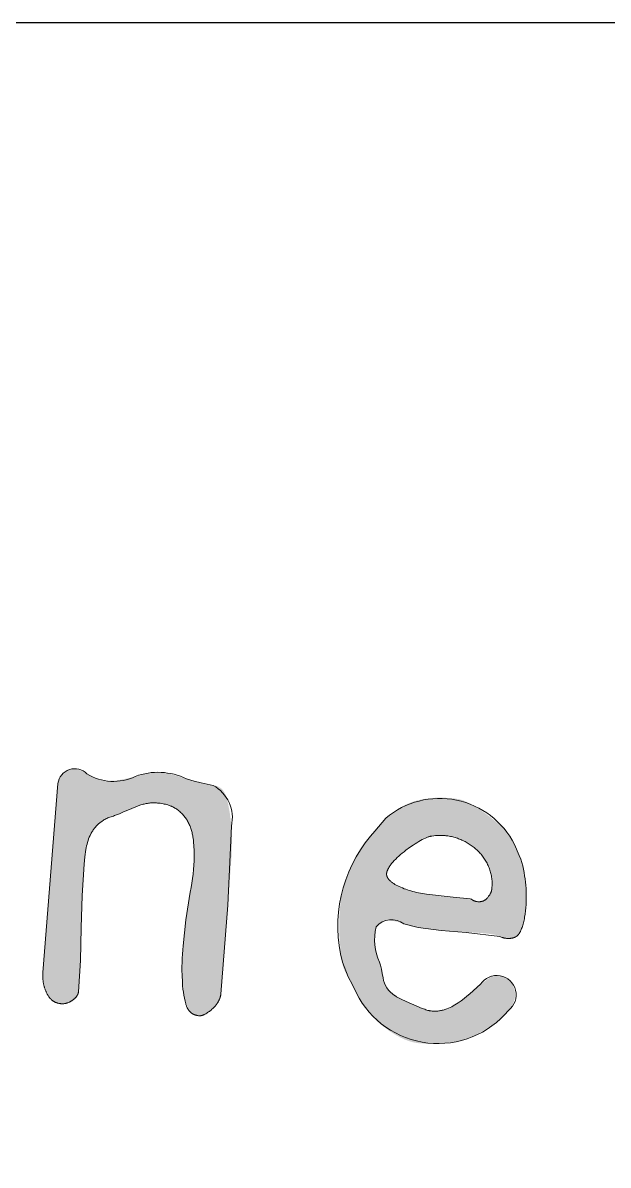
# Model space of a CAD drawing. Header units: millimetres. Extents: x 0 to 118, y 0 to 92.
# Drawn here: x 64.75 to 77.48, y 67.46 to 92.3 of the extents above; entities that cross this region are included whole.
import ezdxf

# ---------------------------------------------------------------- set-up
doc = ezdxf.new("R2010")
doc.units = ezdxf.units.MM
doc.header["$MEASUREMENT"] = 0
doc.layers.add('Default', color=178, linetype='Continuous', true_color=0x000000)

msp = doc.modelspace()

# ---------------------------------------------------------------- hatches: boundary and pattern name
at = {"layer": 'Default'}
msp.add_hatch(color=256, dxfattribs=at).paths.add_polyline_path([(69.056, 71.18), (69.056, 71.175), (69.055, 71.171), (69.054, 71.162), (69.053, 71.152), (69.051, 71.143), (69.049, 71.134), (69.046, 71.124), (69.043, 71.114), (69.04, 71.104), (69.036, 71.094), (69.032, 71.084), (69.028, 71.074), (69.023, 71.064), (69.019, 71.054), (69.013, 71.043), (69.008, 71.033), (69.002, 71.022), (68.996, 71.011), (68.989, 71.001), (68.983, 70.99), (68.976, 70.98), (68.969, 70.97), (68.962, 70.96), (68.955, 70.95), (68.947, 70.941), (68.94, 70.931), (68.932, 70.922), (68.924, 70.913), (68.916, 70.904), (68.907, 70.895), (68.899, 70.886), (68.89, 70.878), (68.881, 70.869), (68.863, 70.853), (68.845, 70.837), (68.826, 70.822), (68.808, 70.808), (68.788, 70.794), (68.769, 70.78), (68.749, 70.767), (68.728, 70.755), (68.718, 70.75), (68.708, 70.744), (68.698, 70.739), (68.689, 70.735), (68.679, 70.731), (68.67, 70.727), (68.661, 70.724), (68.656, 70.722), (68.652, 70.721), (68.648, 70.72), (68.643, 70.718), (68.639, 70.717), (68.635, 70.716), (68.63, 70.715), (68.626, 70.715), (68.622, 70.714), (68.618, 70.713), (68.614, 70.713), (68.61, 70.712), (68.606, 70.712), (68.602, 70.712), (68.598, 70.712), (68.594, 70.712), (68.591, 70.712), (68.587, 70.712), (68.573, 70.714), (68.559, 70.716), (68.552, 70.717), (68.546, 70.718), (68.539, 70.719), (68.533, 70.72), (68.526, 70.722), (68.52, 70.723), (68.514, 70.725), (68.508, 70.727), (68.501, 70.729), (68.495, 70.731), (68.489, 70.733), (68.484, 70.735), (68.478, 70.738), (68.472, 70.74), (68.466, 70.743), (68.461, 70.745), (68.455, 70.748), (68.45, 70.751), (68.445, 70.754), (68.439, 70.757), (68.434, 70.76), (68.429, 70.764), (68.424, 70.767), (68.419, 70.77), (68.414, 70.774), (68.41, 70.778), (68.405, 70.782), (68.4, 70.786), (68.396, 70.79), (68.391, 70.794), (68.387, 70.798), (68.383, 70.803), (68.379, 70.807), (68.374, 70.812), (68.37, 70.816), (68.366, 70.821), (68.363, 70.826), (68.359, 70.831), (68.355, 70.836), (68.351, 70.842), (68.348, 70.847), (68.344, 70.853), (68.341, 70.858), (68.337, 70.864), (68.334, 70.87), (68.331, 70.876), (68.328, 70.882), (68.325, 70.888), (68.319, 70.9), (68.314, 70.913), (68.308, 70.927), (68.304, 70.941), (68.299, 70.955), (68.295, 70.97), (68.279, 71.031), (68.266, 71.093), (68.253, 71.158), (68.243, 71.225), (68.234, 71.293), (68.227, 71.364), (68.221, 71.436), (68.214, 71.601), (68.212, 71.691), (68.212, 71.782), (68.213, 71.873), (68.217, 71.963), (68.222, 72.054), (68.23, 72.145), (68.239, 72.236), (68.296, 72.801), (68.301, 72.855), (68.308, 72.915), (68.328, 73.053), (68.356, 73.215), (68.391, 73.401), (68.41, 73.499), (68.426, 73.598), (68.441, 73.696), (68.452, 73.794), (68.462, 73.891), (68.469, 73.988), (68.475, 74.084), (68.477, 74.181), (68.478, 74.229), (68.477, 74.277), (68.475, 74.326), (68.473, 74.375), (68.47, 74.424), (68.465, 74.473), (68.46, 74.523), (68.454, 74.573), (68.451, 74.598), (68.447, 74.622), (68.442, 74.647), (68.437, 74.671), (68.432, 74.694), (68.426, 74.718), (68.419, 74.741), (68.412, 74.764), (68.405, 74.786), (68.397, 74.809), (68.388, 74.831), (68.38, 74.852), (68.37, 74.874), (68.36, 74.895), (68.35, 74.916), (68.339, 74.936), (68.328, 74.957), (68.316, 74.976), (68.303, 74.996), (68.29, 75.014), (68.276, 75.033), (68.262, 75.051), (68.247, 75.069), (68.232, 75.086), (68.216, 75.103), (68.2, 75.119), (68.183, 75.135), (68.166, 75.15), (68.147, 75.165), (68.129, 75.18), (68.11, 75.194), (68.09, 75.208), (68.08, 75.215), (68.07, 75.221), (68.059, 75.228), (68.049, 75.234), (68.038, 75.24), (68.027, 75.246), (68.016, 75.252), (68.005, 75.257), (67.993, 75.262), (67.982, 75.267), (67.97, 75.272), (67.958, 75.277), (67.933, 75.286), (67.908, 75.295), (67.882, 75.302), (67.855, 75.309), (67.828, 75.316), (67.8, 75.321), (67.771, 75.326), (67.741, 75.331), (67.711, 75.334), (67.68, 75.337), (67.655, 75.339), (67.63, 75.34), (67.605, 75.34), (67.58, 75.34), (67.555, 75.339), (67.531, 75.338), (67.507, 75.336), (67.483, 75.333), (67.459, 75.33), (67.436, 75.326), (67.412, 75.321), (67.389, 75.316), (67.366, 75.31), (67.343, 75.304), (67.32, 75.297), (67.298, 75.289), (67.209, 75.256), (67.12, 75.22), (67.032, 75.183), (66.851, 75.102), (66.839, 75.097), (66.828, 75.092), (66.815, 75.087), (66.802, 75.082), (66.775, 75.072), (66.745, 75.063), (66.72, 75.055), (66.694, 75.048), (66.67, 75.04), (66.646, 75.031), (66.623, 75.022), (66.6, 75.012), (66.578, 75.002), (66.556, 74.992), (66.536, 74.981), (66.515, 74.969), (66.496, 74.958), (66.477, 74.945), (66.459, 74.932), (66.441, 74.919), (66.424, 74.905), (66.416, 74.898), (66.407, 74.891), (66.392, 74.876), (66.376, 74.862), (66.361, 74.847), (66.347, 74.831), (66.333, 74.816), (66.319, 74.8), (66.306, 74.784), (66.294, 74.768), (66.282, 74.751), (66.271, 74.735), (66.26, 74.718), (66.249, 74.701), (66.239, 74.684), (66.23, 74.666), (66.221, 74.648), (66.213, 74.63), (66.197, 74.594), (66.182, 74.557), (66.169, 74.519), (66.157, 74.482), (66.147, 74.443), (66.137, 74.404), (66.129, 74.365), (66.122, 74.325), (66.101, 74.166), (66.092, 74.088), (66.085, 74.01), (66.043, 73.328), (66.023, 72.621), (66.003, 71.914), (65.961, 71.233), (65.961, 71.23), (65.961, 71.227), (65.96, 71.224), (65.96, 71.221), (65.96, 71.218), (65.959, 71.215), (65.958, 71.212), (65.958, 71.209), (65.957, 71.206), (65.956, 71.203), (65.955, 71.2), (65.955, 71.197), (65.954, 71.194), (65.953, 71.191), (65.951, 71.186), (65.948, 71.18), (65.946, 71.174), (65.943, 71.168), (65.94, 71.162), (65.936, 71.157), (65.933, 71.151), (65.929, 71.145), (65.925, 71.139), (65.921, 71.134), (65.917, 71.128), (65.912, 71.122), (65.908, 71.117), (65.903, 71.111), (65.897, 71.106), (65.892, 71.1), (65.886, 71.095), (65.88, 71.089), (65.874, 71.083), (65.868, 71.078), (65.861, 71.073), (65.847, 71.062), (65.833, 71.051), (65.818, 71.04), (65.81, 71.035), (65.802, 71.031), (65.795, 71.026), (65.787, 71.022), (65.779, 71.018), (65.772, 71.014), (65.764, 71.01), (65.756, 71.006), (65.748, 71.003), (65.741, 71), (65.733, 70.996), (65.725, 70.994), (65.717, 70.991), (65.709, 70.988), (65.701, 70.986), (65.693, 70.984), (65.686, 70.982), (65.678, 70.98), (65.67, 70.979), (65.662, 70.978), (65.654, 70.976), (65.646, 70.975), (65.638, 70.975), (65.629, 70.974), (65.621, 70.974), (65.613, 70.974), (65.605, 70.973), (65.597, 70.974), (65.589, 70.974), (65.581, 70.975), (65.568, 70.976), (65.556, 70.977), (65.543, 70.979), (65.531, 70.982), (65.52, 70.984), (65.508, 70.987), (65.497, 70.991), (65.491, 70.993), (65.485, 70.995), (65.48, 70.997), (65.474, 70.999), (65.469, 71.001), (65.463, 71.003), (65.458, 71.006), (65.453, 71.008), (65.447, 71.011), (65.442, 71.013), (65.437, 71.016), (65.432, 71.019), (65.427, 71.022), (65.422, 71.025), (65.417, 71.028), (65.412, 71.032), (65.407, 71.035), (65.402, 71.038), (65.393, 71.045), (65.384, 71.053), (65.374, 71.061), (65.366, 71.069), (65.357, 71.078), (65.348, 71.087), (65.34, 71.096), (65.332, 71.106), (65.324, 71.116), (65.316, 71.126), (65.309, 71.137), (65.301, 71.149), (65.294, 71.16), (65.287, 71.172), (65.28, 71.185), (65.274, 71.197), (65.261, 71.223), (65.256, 71.236), (65.25, 71.25), (65.245, 71.263), (65.239, 71.276), (65.234, 71.29), (65.23, 71.303), (65.225, 71.317), (65.221, 71.331), (65.217, 71.344), (65.213, 71.358), (65.21, 71.372), (65.207, 71.386), (65.204, 71.4), (65.201, 71.415), (65.196, 71.443), (65.192, 71.473), (65.19, 71.502), (65.188, 71.532), (65.187, 71.562), (65.187, 71.592), (65.188, 71.623), (65.19, 71.654), (65.19, 71.654), (65.515, 75.761), (65.516, 75.769), (65.517, 75.777), (65.518, 75.785), (65.519, 75.793), (65.521, 75.801), (65.523, 75.809), (65.524, 75.816), (65.526, 75.824), (65.529, 75.832), (65.531, 75.839), (65.534, 75.847), (65.536, 75.855), (65.539, 75.862), (65.542, 75.869), (65.546, 75.877), (65.549, 75.884), (65.553, 75.891), (65.557, 75.898), (65.561, 75.905), (65.565, 75.912), (65.569, 75.919), (65.574, 75.926), (65.579, 75.933), (65.584, 75.94), (65.589, 75.947), (65.594, 75.953), (65.6, 75.96), (65.605, 75.966), (65.611, 75.973), (65.617, 75.979), (65.623, 75.985), (65.63, 75.992), (65.636, 75.998), (65.643, 76.004), (65.649, 76.01), (65.656, 76.015), (65.663, 76.02), (65.669, 76.025), (65.676, 76.03), (65.683, 76.035), (65.69, 76.039), (65.696, 76.044), (65.703, 76.048), (65.71, 76.051), (65.717, 76.055), (65.724, 76.058), (65.731, 76.061), (65.738, 76.064), (65.745, 76.067), (65.752, 76.07), (65.759, 76.072), (65.766, 76.074), (65.773, 76.076), (65.78, 76.077), (65.787, 76.079), (65.794, 76.08), (65.802, 76.081), (65.809, 76.082), (65.816, 76.082), (65.824, 76.083), (65.831, 76.083), (65.838, 76.083), (65.846, 76.083), (65.853, 76.082), (65.864, 76.081), (65.874, 76.08), (65.884, 76.079), (65.894, 76.077), (65.903, 76.076), (65.913, 76.074), (65.922, 76.072), (65.932, 76.07), (65.941, 76.068), (65.95, 76.065), (65.959, 76.062), (65.967, 76.06), (65.976, 76.057), (65.984, 76.053), (65.992, 76.05), (66, 76.047), (66.068, 76.014), (66.145, 75.975), (66.19, 75.948), (66.235, 75.923), (66.28, 75.899), (66.323, 75.877), (66.334, 75.872), (66.346, 75.867), (66.357, 75.862), (66.369, 75.857), (66.381, 75.853), (66.393, 75.849), (66.406, 75.846), (66.418, 75.842), (66.431, 75.839), (66.445, 75.836), (66.458, 75.834), (66.472, 75.831), (66.486, 75.829), (66.5, 75.827), (66.515, 75.826), (66.53, 75.824), (66.571, 75.822), (66.613, 75.82), (66.654, 75.82), (66.696, 75.822), (66.737, 75.824), (66.779, 75.828), (66.82, 75.834), (66.861, 75.84), (66.944, 75.856), (67.027, 75.873), (67.112, 75.893), (67.197, 75.916), (67.276, 75.938), (67.352, 75.957), (67.426, 75.974), (67.497, 75.988), (67.532, 75.994), (67.568, 75.998), (67.603, 76.002), (67.638, 76.004), (67.674, 76.005), (67.709, 76.005), (67.745, 76.004), (67.781, 76.001), (67.801, 75.999), (67.823, 75.997), (67.847, 75.993), (67.872, 75.988), (67.899, 75.983), (67.928, 75.976), (67.991, 75.961), (68.06, 75.942), (68.137, 75.919), (68.31, 75.864), (68.351, 75.849), (68.372, 75.842), (68.392, 75.836), (68.413, 75.83), (68.433, 75.824), (68.454, 75.819), (68.475, 75.814), (68.628, 75.778), (68.663, 75.767), (68.697, 75.757), (68.73, 75.748), (68.763, 75.741), (68.795, 75.734), (68.827, 75.729), (68.842, 75.726), (68.857, 75.725), (68.873, 75.723), (68.888, 75.722), (68.895, 75.721), (68.902, 75.72), (68.908, 75.719), (68.915, 75.718), (68.922, 75.717), (68.929, 75.716), (68.935, 75.715), (68.942, 75.713), (68.948, 75.712), (68.955, 75.71), (68.961, 75.708), (68.967, 75.706), (68.973, 75.704), (68.979, 75.702), (68.985, 75.7), (68.991, 75.698), (68.997, 75.695), (69.003, 75.692), (69.008, 75.69), (69.014, 75.687), (69.02, 75.684), (69.025, 75.681), (69.03, 75.678), (69.036, 75.674), (69.041, 75.671), (69.046, 75.667), (69.051, 75.664), (69.056, 75.66), (69.061, 75.656), (69.066, 75.652), (69.071, 75.648), (69.075, 75.644), (69.08, 75.639), (69.084, 75.635), (69.089, 75.63), (69.093, 75.625), (69.097, 75.621), (69.102, 75.616), (69.106, 75.611), (69.11, 75.605), (69.114, 75.6), (69.118, 75.595), (69.121, 75.589), (69.125, 75.584), (69.129, 75.578), (69.133, 75.572), (69.136, 75.566), (69.139, 75.56), (69.146, 75.547), (69.152, 75.534), (69.158, 75.521), (69.164, 75.506), (69.17, 75.492), (69.175, 75.477), (69.18, 75.462), (69.184, 75.446), (69.201, 75.38), (69.217, 75.311), (69.231, 75.239), (69.244, 75.165), (69.257, 75.087), (69.268, 75.007), (69.286, 74.837), (69.292, 74.734), (69.296, 74.628), (69.298, 74.521), (69.297, 74.413), (69.295, 74.303), (69.291, 74.19), (69.21, 73.114), (69.21, 73.113)], flags=0)
h = msp.add_hatch(color=256, dxfattribs=at)
h.paths.add_polyline_path([(75.311, 70.83), (75.28, 70.795), (75.248, 70.761), (75.214, 70.727), (75.179, 70.694), (75.143, 70.661), (75.106, 70.629), (75.067, 70.597), (75.028, 70.566), (74.987, 70.536), (74.945, 70.506), (74.859, 70.447), (74.769, 70.391), (74.676, 70.336), (74.629, 70.31), (74.584, 70.286), (74.539, 70.263), (74.496, 70.242), (74.454, 70.223), (74.413, 70.206), (74.373, 70.191), (74.334, 70.177), (74.324, 70.174), (74.314, 70.17), (74.304, 70.167), (74.293, 70.165), (74.269, 70.159), (74.244, 70.154), (74.216, 70.15), (74.187, 70.146), (74.156, 70.142), (74.124, 70.139), (73.843, 70.117), (73.698, 70.109), (73.627, 70.107), (73.558, 70.107), (73.492, 70.108), (73.433, 70.11), (73.381, 70.114), (73.357, 70.116), (73.336, 70.118), (73.312, 70.122), (73.288, 70.126), (73.264, 70.131), (73.24, 70.136), (73.216, 70.142), (73.191, 70.149), (73.167, 70.156), (73.142, 70.164), (73.118, 70.173), (73.093, 70.182), (73.068, 70.192), (73.043, 70.202), (73.018, 70.213), (72.993, 70.225), (72.968, 70.237), (72.943, 70.25), (72.892, 70.277), (72.842, 70.306), (72.793, 70.336), (72.744, 70.368), (72.696, 70.401), (72.648, 70.435), (72.601, 70.471), (72.555, 70.508), (72.509, 70.547), (72.465, 70.586), (72.422, 70.627), (72.38, 70.668), (72.339, 70.71), (72.3, 70.753), (72.262, 70.798), (72.225, 70.843), (72.19, 70.888), (72.157, 70.934), (72.127, 70.979), (72.113, 71.002), (72.099, 71.024), (72.085, 71.047), (72.073, 71.07), (72.061, 71.092), (72.049, 71.115), (72.038, 71.137), (72.028, 71.16), (72.018, 71.182), (72.008, 71.205), (71.962, 71.301), (71.94, 71.345), (71.918, 71.386), (71.826, 71.555), (71.802, 71.594), (71.781, 71.632), (71.761, 71.669), (71.752, 71.688), (71.744, 71.705), (71.74, 71.714), (71.736, 71.724), (71.732, 71.733), (71.729, 71.743), (71.725, 71.752), (71.722, 71.762), (71.719, 71.773), (71.716, 71.783), (71.714, 71.794), (71.711, 71.805), (71.709, 71.816), (71.707, 71.827), (71.703, 71.85), (71.7, 71.875), (71.686, 71.963), (71.673, 72.051), (71.662, 72.139), (71.653, 72.227), (71.645, 72.315), (71.639, 72.403), (71.635, 72.491), (71.632, 72.578), (71.631, 72.666), (71.632, 72.754), (71.635, 72.842), (71.639, 72.929), (71.645, 73.017), (71.653, 73.105), (71.662, 73.192), (71.673, 73.28), (71.679, 73.319), (71.686, 73.358), (71.694, 73.399), (71.703, 73.439), (71.714, 73.481), (71.725, 73.523), (71.738, 73.566), (71.752, 73.609), (71.767, 73.653), (71.784, 73.698), (71.82, 73.789), (71.861, 73.883), (71.907, 73.979), (71.955, 74.075), (72.004, 74.166), (72.054, 74.253), (72.104, 74.335), (72.155, 74.412), (72.207, 74.486), (72.234, 74.521), (72.26, 74.555), (72.287, 74.587), (72.313, 74.619), (72.327, 74.632), (72.34, 74.646), (72.352, 74.659), (72.364, 74.672), (72.376, 74.686), (72.386, 74.7), (72.397, 74.713), (72.406, 74.727), (72.426, 74.755), (72.446, 74.782), (72.488, 74.837), (72.529, 74.887), (72.549, 74.909), (72.567, 74.929), (72.644, 75.009), (72.687, 75.047), (72.73, 75.082), (72.774, 75.116), (72.818, 75.148), (72.862, 75.178), (72.906, 75.207), (72.95, 75.234), (72.995, 75.259), (73.04, 75.283), (73.085, 75.305), (73.131, 75.325), (73.176, 75.344), (73.222, 75.361), (73.269, 75.376), (73.315, 75.39), (73.338, 75.396), (73.362, 75.402), (73.409, 75.412), (73.457, 75.421), (73.505, 75.429), (73.554, 75.436), (73.604, 75.442), (73.655, 75.447), (73.706, 75.45), (73.758, 75.452), (73.811, 75.453), (73.864, 75.453), (73.918, 75.452), (73.973, 75.449), (74.029, 75.445), (74.085, 75.441), (74.142, 75.435), (74.199, 75.427), (74.207, 75.426), (74.216, 75.425), (74.224, 75.423), (74.233, 75.421), (74.242, 75.419), (74.25, 75.417), (74.269, 75.412), (74.288, 75.406), (74.307, 75.4), (74.327, 75.393), (74.347, 75.385), (74.368, 75.376), (74.39, 75.366), (74.412, 75.356), (74.435, 75.344), (74.482, 75.32), (74.531, 75.292), (74.632, 75.231), (74.731, 75.165), (74.831, 75.095), (74.929, 75.02), (74.978, 74.982), (75.025, 74.943), (75.07, 74.904), (75.114, 74.865), (75.156, 74.826), (75.197, 74.787), (75.236, 74.747), (75.274, 74.708), (75.292, 74.688), (75.309, 74.669), (75.325, 74.65), (75.34, 74.631), (75.354, 74.613), (75.367, 74.595), (75.379, 74.578), (75.39, 74.561), (75.4, 74.544), (75.404, 74.536), (75.409, 74.528), (75.413, 74.52), (75.417, 74.512), (75.421, 74.504), (75.424, 74.496), (75.427, 74.488), (75.43, 74.481), (75.433, 74.473), (75.435, 74.466), (75.437, 74.459), (75.439, 74.452), (75.441, 74.444), (75.442, 74.437), (75.445, 74.423), (75.449, 74.409), (75.452, 74.395), (75.457, 74.38), (75.461, 74.366), (75.466, 74.351), (75.472, 74.336), (75.478, 74.321), (75.485, 74.305), (75.491, 74.29), (75.499, 74.274), (75.507, 74.259), (75.515, 74.243), (75.524, 74.227), (75.543, 74.194), (75.58, 74.117), (75.585, 74.107), (75.589, 74.097), (75.593, 74.088), (75.596, 74.078), (75.599, 74.069), (75.602, 74.059), (75.604, 74.05), (75.638, 73.898), (75.651, 73.827), (75.663, 73.756), (75.673, 73.686), (75.682, 73.617), (75.688, 73.548), (75.694, 73.479), (75.697, 73.41), (75.699, 73.341), (75.699, 73.272), (75.697, 73.202), (75.693, 73.132), (75.688, 73.062), (75.681, 72.991), (75.672, 72.92), (75.662, 72.854), (75.657, 72.822), (75.651, 72.792), (75.644, 72.762), (75.638, 72.734), (75.631, 72.707), (75.623, 72.68), (75.615, 72.655), (75.607, 72.631), (75.598, 72.608), (75.589, 72.586), (75.58, 72.564), (75.575, 72.554), (75.57, 72.544), (75.565, 72.535), (75.56, 72.525), (75.555, 72.516), (75.55, 72.507), (75.547, 72.503), (75.544, 72.499), (75.542, 72.495), (75.539, 72.491), (75.536, 72.487), (75.533, 72.483), (75.53, 72.479), (75.526, 72.475), (75.523, 72.472), (75.52, 72.468), (75.516, 72.464), (75.513, 72.461), (75.509, 72.458), (75.506, 72.455), (75.502, 72.451), (75.498, 72.448), (75.495, 72.445), (75.491, 72.442), (75.487, 72.44), (75.483, 72.437), (75.479, 72.434), (75.475, 72.432), (75.47, 72.429), (75.466, 72.427), (75.462, 72.424), (75.457, 72.422), (75.453, 72.42), (75.448, 72.418), (75.444, 72.416), (75.439, 72.414), (75.434, 72.412), (75.429, 72.411), (75.425, 72.409), (75.42, 72.407), (75.415, 72.406), (75.41, 72.404), (75.404, 72.403), (75.399, 72.402), (75.394, 72.401), (75.388, 72.4), (75.378, 72.398), (75.366, 72.396), (75.355, 72.395), (75.343, 72.394), (75.331, 72.393), (75.319, 72.393), (75.306, 72.393), (75.293, 72.394), (75.28, 72.394), (75.267, 72.395), (75.253, 72.397), (75.239, 72.399), (75.233, 72.399), (75.227, 72.401), (75.221, 72.402), (75.214, 72.403), (75.207, 72.405), (75.201, 72.407), (75.194, 72.409), (75.187, 72.412), (75.179, 72.414), (75.172, 72.417), (75.156, 72.423), (75.14, 72.43), (75.124, 72.438), (75.101, 72.447), (75.079, 72.455), (75.058, 72.462), (75.037, 72.468), (75.027, 72.471), (75.015, 72.474), (75.004, 72.476), (74.992, 72.479), (74.966, 72.483), (74.937, 72.488), (74.801, 72.504), (74.664, 72.516), (74.528, 72.523), (74.392, 72.525), (74.256, 72.528), (74.12, 72.535), (73.984, 72.547), (73.848, 72.563), (73.848, 72.563), (73.349, 72.63), (73.308, 72.636), (73.268, 72.643), (73.228, 72.652), (73.189, 72.661), (73.15, 72.671), (73.113, 72.682), (73.076, 72.695), (73.04, 72.708), (73.003, 72.722), (72.966, 72.734), (72.929, 72.745), (72.89, 72.756), (72.851, 72.765), (72.812, 72.773), (72.771, 72.78), (72.73, 72.786), (72.724, 72.787), (72.718, 72.788), (72.712, 72.788), (72.707, 72.789), (72.701, 72.789), (72.695, 72.789), (72.689, 72.789), (72.684, 72.789), (72.678, 72.789), (72.673, 72.788), (72.667, 72.788), (72.662, 72.787), (72.656, 72.786), (72.651, 72.786), (72.646, 72.785), (72.64, 72.783), (72.635, 72.782), (72.63, 72.781), (72.625, 72.779), (72.62, 72.778), (72.615, 72.776), (72.609, 72.774), (72.605, 72.772), (72.6, 72.77), (72.595, 72.768), (72.59, 72.766), (72.585, 72.763), (72.58, 72.76), (72.576, 72.758), (72.571, 72.755), (72.566, 72.752), (72.562, 72.749), (72.526, 72.723), (72.509, 72.711), (72.493, 72.698), (72.477, 72.685), (72.462, 72.672), (72.447, 72.659), (72.433, 72.645), (72.418, 72.524), (72.412, 72.469), (72.408, 72.419), (72.406, 72.372), (72.405, 72.349), (72.405, 72.326), (72.405, 72.303), (72.405, 72.281), (72.406, 72.259), (72.408, 72.238), (72.41, 72.217), (72.412, 72.195), (72.415, 72.174), (72.419, 72.153), (72.423, 72.132), (72.428, 72.112), (72.434, 72.091), (72.44, 72.07), (72.454, 72.027), (72.47, 71.98), (72.51, 71.874), (72.511, 71.872), (72.512, 71.87), (72.513, 71.869), (72.515, 71.867), (72.516, 71.865), (72.517, 71.863), (72.518, 71.861), (72.519, 71.86), (72.52, 71.858), (72.521, 71.856), (72.521, 71.854), (72.522, 71.852), (72.523, 71.85), (72.524, 71.848), (72.525, 71.846), (72.525, 71.844), (72.526, 71.842), (72.527, 71.84), (72.527, 71.838), (72.528, 71.836), (72.528, 71.834), (72.529, 71.832), (72.529, 71.83), (72.53, 71.828), (72.53, 71.826), (72.53, 71.824), (72.531, 71.819), (72.531, 71.815), (72.531, 71.81), (72.532, 71.806), (72.532, 71.801), (72.532, 71.796), (72.533, 71.791), (72.534, 71.786), (72.535, 71.781), (72.535, 71.776), (72.537, 71.77), (72.538, 71.765), (72.539, 71.759), (72.542, 71.748), (72.546, 71.736), (72.55, 71.723), (72.554, 71.711), (72.557, 71.698), (72.559, 71.692), (72.56, 71.686), (72.562, 71.68), (72.563, 71.675), (72.564, 71.669), (72.565, 71.663), (72.565, 71.658), (72.566, 71.652), (72.567, 71.646), (72.567, 71.641), (72.567, 71.636), (72.567, 71.63), (72.568, 71.625), (72.568, 71.62), (72.568, 71.614), (72.569, 71.609), (72.569, 71.603), (72.57, 71.597), (72.571, 71.592), (72.572, 71.586), (72.573, 71.58), (72.574, 71.574), (72.576, 71.568), (72.577, 71.562), (72.579, 71.556), (72.581, 71.55), (72.585, 71.537), (72.591, 71.512), (72.598, 71.487), (72.606, 71.462), (72.615, 71.436), (72.625, 71.411), (72.636, 71.385), (72.648, 71.36), (72.66, 71.334), (72.664, 71.327), (72.667, 71.321), (72.671, 71.314), (72.674, 71.308), (72.678, 71.302), (72.682, 71.296), (72.687, 71.29), (72.691, 71.283), (72.695, 71.277), (72.7, 71.271), (72.705, 71.266), (72.709, 71.26), (72.714, 71.254), (72.719, 71.248), (72.725, 71.242), (72.73, 71.237), (72.741, 71.225), (72.753, 71.214), (72.765, 71.204), (72.778, 71.193), (72.792, 71.183), (72.806, 71.173), (72.82, 71.163), (72.847, 71.145), (72.861, 71.137), (72.876, 71.127), (72.894, 71.118), (72.934, 71.097), (72.981, 71.073), (73.088, 71.022), (73.203, 70.97), (73.437, 70.872), (73.491, 70.852), (73.516, 70.843), (73.538, 70.836), (73.559, 70.83), (73.569, 70.827), (73.578, 70.825), (73.587, 70.823), (73.596, 70.821), (73.604, 70.82), (73.612, 70.818), (73.632, 70.816), (73.653, 70.814), (73.673, 70.813), (73.694, 70.812), (73.714, 70.812), (73.734, 70.812), (73.754, 70.813), (73.774, 70.815), (73.794, 70.817), (73.814, 70.819), (73.833, 70.823), (73.853, 70.827), (73.872, 70.831), (73.892, 70.836), (73.911, 70.842), (73.93, 70.848), (73.968, 70.861), (74.005, 70.876), (74.041, 70.892), (74.077, 70.909), (74.112, 70.928), (74.147, 70.948), (74.181, 70.968), (74.215, 70.99), (74.281, 71.037), (74.346, 71.086), (74.409, 71.137), (74.472, 71.191), (74.705, 71.396), (74.886, 71.528), (74.9, 71.538), (74.914, 71.547), (74.928, 71.555), (74.934, 71.559), (74.941, 71.563), (74.948, 71.566), (74.955, 71.57), (74.962, 71.573), (74.968, 71.576), (74.975, 71.579), (74.981, 71.581), (74.988, 71.584), (74.995, 71.586), (75.001, 71.588), (75.008, 71.59), (75.014, 71.591), (75.02, 71.593), (75.027, 71.594), (75.033, 71.595), (75.039, 71.596), (75.046, 71.597), (75.052, 71.598), (75.058, 71.598), (75.064, 71.598), (75.07, 71.598), (75.076, 71.598), (75.082, 71.598), (75.088, 71.597), (75.094, 71.597), (75.105, 71.595), (75.115, 71.593), (75.125, 71.591), (75.135, 71.589), (75.145, 71.586), (75.155, 71.584), (75.164, 71.581), (75.174, 71.577), (75.183, 71.574), (75.192, 71.57), (75.202, 71.566), (75.211, 71.562), (75.22, 71.558), (75.228, 71.553), (75.237, 71.548), (75.246, 71.543), (75.254, 71.537), (75.262, 71.532), (75.271, 71.526), (75.279, 71.52), (75.287, 71.513), (75.295, 71.506), (75.303, 71.5), (75.31, 71.492), (75.318, 71.485), (75.325, 71.477), (75.333, 71.47), (75.34, 71.461), (75.347, 71.453), (75.354, 71.444), (75.361, 71.436), (75.367, 71.426), (75.374, 71.417), (75.38, 71.408), (75.386, 71.399), (75.392, 71.389), (75.398, 71.38), (75.403, 71.37), (75.408, 71.361), (75.413, 71.351), (75.417, 71.341), (75.421, 71.331), (75.425, 71.322), (75.429, 71.312), (75.433, 71.302), (75.436, 71.292), (75.439, 71.282), (75.442, 71.272), (75.444, 71.261), (75.446, 71.251), (75.448, 71.241), (75.45, 71.23), (75.451, 71.22), (75.453, 71.209), (75.453, 71.199), (75.454, 71.188), (75.455, 71.178), (75.455, 71.167), (75.455, 71.156), (75.454, 71.145), (75.454, 71.134), (75.453, 71.123), (75.452, 71.112), (75.45, 71.101), (75.449, 71.093), (75.448, 71.085), (75.446, 71.077), (75.444, 71.068), (75.442, 71.06), (75.44, 71.052), (75.438, 71.044), (75.435, 71.035), (75.432, 71.027), (75.429, 71.019), (75.426, 71.01), (75.422, 71.002), (75.419, 70.993), (75.415, 70.985), (75.411, 70.977), (75.407, 70.968), (75.402, 70.96), (75.397, 70.951), (75.388, 70.934), (75.377, 70.917), (75.365, 70.9), (75.353, 70.882), (75.34, 70.865), (75.326, 70.848)], flags=0)
h.paths.add_polyline_path([(74.908, 73.881), (74.916, 73.856), (74.924, 73.83), (74.931, 73.804), (74.937, 73.778), (74.942, 73.752), (74.946, 73.726), (74.95, 73.699), (74.952, 73.673), (74.954, 73.646), (74.956, 73.619), (74.956, 73.592), (74.956, 73.564), (74.955, 73.537), (74.953, 73.509), (74.95, 73.481), (74.947, 73.453), (74.946, 73.448), (74.945, 73.443), (74.944, 73.437), (74.943, 73.432), (74.942, 73.427), (74.94, 73.421), (74.938, 73.416), (74.937, 73.411), (74.935, 73.405), (74.933, 73.4), (74.93, 73.394), (74.928, 73.389), (74.925, 73.383), (74.923, 73.378), (74.92, 73.372), (74.917, 73.367), (74.911, 73.355), (74.904, 73.344), (74.896, 73.332), (74.888, 73.321), (74.879, 73.309), (74.87, 73.297), (74.86, 73.285), (74.85, 73.273), (74.845, 73.267), (74.839, 73.261), (74.834, 73.256), (74.828, 73.25), (74.822, 73.245), (74.816, 73.24), (74.81, 73.236), (74.804, 73.231), (74.798, 73.227), (74.792, 73.223), (74.786, 73.22), (74.779, 73.216), (74.773, 73.213), (74.766, 73.21), (74.76, 73.207), (74.753, 73.204), (74.746, 73.202), (74.739, 73.2), (74.732, 73.198), (74.725, 73.196), (74.718, 73.195), (74.711, 73.194), (74.704, 73.193), (74.696, 73.192), (74.689, 73.191), (74.681, 73.191), (74.674, 73.191), (74.666, 73.191), (74.658, 73.191), (74.65, 73.192), (74.642, 73.192), (74.634, 73.193), (74.624, 73.195), (74.614, 73.197), (74.604, 73.199), (74.595, 73.201), (74.586, 73.203), (74.581, 73.205), (74.577, 73.206), (74.573, 73.208), (74.569, 73.209), (74.565, 73.211), (74.561, 73.212), (74.557, 73.214), (74.553, 73.216), (74.549, 73.218), (74.546, 73.219), (74.542, 73.221), (74.539, 73.223), (74.535, 73.225), (74.532, 73.228), (74.529, 73.23), (74.525, 73.232), (74.522, 73.234), (74.519, 73.237), (74.516, 73.239), (74.514, 73.241), (74.511, 73.244), (74.508, 73.247), (74.502, 73.247), (74.5, 73.248), (74.497, 73.248), (74.495, 73.249), (74.493, 73.249), (74.491, 73.25), (74.49, 73.25), (74.489, 73.251), (74.488, 73.251), (74.487, 73.251), (74.486, 73.252), (74.486, 73.252), (74.485, 73.252), (74.484, 73.253), (74.483, 73.253), (74.483, 73.253), (74.483, 73.254), (74.482, 73.254), (74.482, 73.254), (74.482, 73.254), (74.481, 73.254), (74.481, 73.255), (74.481, 73.255), (74.481, 73.255), (74.481, 73.255), (74.48, 73.255), (74.48, 73.256), (74.48, 73.256), (74.48, 73.256), (74.48, 73.256), (74.479, 73.256), (74.479, 73.257), (74.479, 73.257), (74.479, 73.257), (74.479, 73.257), (74.478, 73.257), (74.478, 73.258), (74.478, 73.258), (74.478, 73.258), (74.478, 73.258), (74.477, 73.258), (74.477, 73.259), (74.477, 73.259), (74.477, 73.259), (74.476, 73.259), (74.476, 73.259), (74.475, 73.26), (74.475, 73.26), (74.474, 73.26), (74.473, 73.261), (74.473, 73.261), (74.472, 73.261), (74.471, 73.262), (74.47, 73.262), (74.469, 73.262), (74.468, 73.263), (74.467, 73.263), (74.465, 73.264), (74.463, 73.264), (74.461, 73.265), (74.459, 73.265), (74.456, 73.266), (74.453, 73.266), (74.45, 73.267), (74.429, 73.269), (74.402, 73.271), (74.329, 73.277), (74.109, 73.288), (74.041, 73.292), (73.972, 73.297), (73.83, 73.311), (73.683, 73.33), (73.441, 73.368), (73.398, 73.376), (73.355, 73.385), (73.312, 73.394), (73.271, 73.403), (73.231, 73.414), (73.191, 73.425), (73.152, 73.437), (73.114, 73.449), (73.077, 73.462), (73.041, 73.475), (73.005, 73.49), (72.971, 73.505), (72.937, 73.52), (72.904, 73.536), (72.872, 73.553), (72.843, 73.569), (72.829, 73.578), (72.816, 73.586), (72.803, 73.594), (72.791, 73.603), (72.78, 73.611), (72.769, 73.62), (72.758, 73.628), (72.748, 73.637), (72.739, 73.645), (72.73, 73.654), (72.721, 73.662), (72.717, 73.666), (72.714, 73.671), (72.71, 73.675), (72.706, 73.679), (72.703, 73.684), (72.7, 73.688), (72.697, 73.692), (72.694, 73.697), (72.691, 73.701), (72.688, 73.705), (72.685, 73.71), (72.683, 73.714), (72.68, 73.718), (72.678, 73.723), (72.676, 73.727), (72.674, 73.731), (72.673, 73.736), (72.671, 73.74), (72.669, 73.744), (72.668, 73.749), (72.667, 73.753), (72.666, 73.758), (72.665, 73.762), (72.664, 73.766), (72.663, 73.771), (72.663, 73.775), (72.662, 73.78), (72.662, 73.784), (72.662, 73.788), (72.662, 73.793), (72.662, 73.797), (72.662, 73.802), (72.662, 73.806), (72.663, 73.811), (72.664, 73.817), (72.665, 73.824), (72.667, 73.831), (72.668, 73.838), (72.67, 73.845), (72.672, 73.852), (72.674, 73.859), (72.677, 73.866), (72.68, 73.873), (72.682, 73.88), (72.686, 73.887), (72.689, 73.895), (72.692, 73.902), (72.696, 73.909), (72.7, 73.917), (72.704, 73.924), (72.713, 73.939), (72.723, 73.955), (72.733, 73.97), (72.745, 73.986), (72.757, 74.002), (72.77, 74.019), (72.784, 74.035), (72.798, 74.052), (72.829, 74.085), (72.861, 74.119), (72.895, 74.151), (72.93, 74.184), (72.966, 74.216), (73.003, 74.247), (73.041, 74.279), (73.081, 74.31), (73.162, 74.369), (73.242, 74.424), (73.281, 74.45), (73.321, 74.474), (73.36, 74.498), (73.4, 74.52), (73.438, 74.541), (73.474, 74.559), (73.507, 74.575), (73.523, 74.583), (73.539, 74.589), (73.554, 74.595), (73.568, 74.6), (73.582, 74.605), (73.595, 74.609), (73.608, 74.613), (73.614, 74.615), (73.62, 74.616), (73.626, 74.617), (73.632, 74.619), (73.637, 74.62), (73.643, 74.62), (73.686, 74.626), (73.728, 74.63), (73.771, 74.632), (73.814, 74.634), (73.855, 74.633), (73.895, 74.632), (73.914, 74.63), (73.933, 74.629), (73.951, 74.627), (73.97, 74.625), (73.996, 74.621), (74.023, 74.616), (74.049, 74.611), (74.075, 74.606), (74.1, 74.6), (74.126, 74.593), (74.151, 74.586), (74.176, 74.578), (74.201, 74.57), (74.226, 74.562), (74.25, 74.552), (74.275, 74.543), (74.299, 74.532), (74.322, 74.521), (74.346, 74.51), (74.369, 74.498), (74.392, 74.486), (74.415, 74.473), (74.437, 74.459), (74.46, 74.445), (74.481, 74.431), (74.503, 74.416), (74.524, 74.401), (74.544, 74.385), (74.565, 74.369), (74.585, 74.352), (74.604, 74.335), (74.624, 74.317), (74.642, 74.299), (74.661, 74.281), (74.679, 74.262), (74.697, 74.242), (74.715, 74.222), (74.732, 74.202), (74.748, 74.181), (74.764, 74.16), (74.779, 74.139), (74.793, 74.117), (74.807, 74.095), (74.821, 74.073), (74.834, 74.05), (74.846, 74.027), (74.858, 74.004), (74.869, 73.98), (74.88, 73.956), (74.89, 73.931), (74.899, 73.906)], flags=0)

# ---------------------------------------------------------------- linework, layer by layer
msp.add_lwpolyline([(0, 0), (117.9, 0), (117.9, 92.3), (0, 92.3)], close=True, dxfattribs=at)
at = {"layer": 'Default', "color": 178, "lineweight": 0, "true_color": 0x000000}
for points in [[(69.056, 71.18), (69.056, 71.175), (69.055, 71.171), (69.054, 71.162), (69.053, 71.152), (69.051, 71.143), (69.049, 71.134), (69.046, 71.124), (69.043, 71.114), (69.04, 71.104), (69.036, 71.094), (69.032, 71.084), (69.028, 71.074), (69.023, 71.064), (69.019, 71.054), (69.013, 71.043), (69.008, 71.033), (69.002, 71.022), (68.996, 71.011), (68.989, 71.001), (68.983, 70.99), (68.976, 70.98), (68.969, 70.97), (68.962, 70.96), (68.955, 70.95), (68.947, 70.941), (68.94, 70.931), (68.932, 70.922), (68.924, 70.913), (68.916, 70.904), (68.907, 70.895), (68.899, 70.886), (68.89, 70.878), (68.881, 70.869), (68.863, 70.853), (68.845, 70.837), (68.826, 70.822), (68.808, 70.808), (68.788, 70.794), (68.769, 70.78), (68.749, 70.767), (68.728, 70.755), (68.718, 70.75), (68.708, 70.744), (68.698, 70.739), (68.689, 70.735), (68.679, 70.731), (68.67, 70.727), (68.661, 70.724), (68.656, 70.722), (68.652, 70.721), (68.648, 70.72), (68.643, 70.718), (68.639, 70.717), (68.635, 70.716), (68.63, 70.715), (68.626, 70.715), (68.622, 70.714), (68.618, 70.713), (68.614, 70.713), (68.61, 70.712), (68.606, 70.712), (68.602, 70.712), (68.598, 70.712), (68.594, 70.712), (68.591, 70.712), (68.587, 70.712), (68.573, 70.714), (68.559, 70.716), (68.552, 70.717), (68.546, 70.718), (68.539, 70.719), (68.533, 70.72), (68.526, 70.722), (68.52, 70.723), (68.514, 70.725), (68.508, 70.727), (68.501, 70.729), (68.495, 70.731), (68.489, 70.733), (68.484, 70.735), (68.478, 70.738), (68.472, 70.74), (68.466, 70.743), (68.461, 70.745), (68.455, 70.748), (68.45, 70.751), (68.445, 70.754), (68.439, 70.757), (68.434, 70.76), (68.429, 70.764), (68.424, 70.767), (68.419, 70.77), (68.414, 70.774), (68.41, 70.778), (68.405, 70.782), (68.4, 70.786), (68.396, 70.79), (68.391, 70.794), (68.387, 70.798), (68.383, 70.803), (68.379, 70.807), (68.374, 70.812), (68.37, 70.816), (68.366, 70.821), (68.363, 70.826), (68.359, 70.831), (68.355, 70.836), (68.351, 70.842), (68.348, 70.847), (68.344, 70.853), (68.341, 70.858), (68.337, 70.864), (68.334, 70.87), (68.331, 70.876), (68.328, 70.882), (68.325, 70.888), (68.319, 70.9), (68.314, 70.913), (68.308, 70.927), (68.304, 70.941), (68.299, 70.955), (68.295, 70.97), (68.279, 71.031), (68.266, 71.093), (68.253, 71.158), (68.243, 71.225), (68.234, 71.293), (68.227, 71.364), (68.221, 71.436), (68.214, 71.601), (68.212, 71.691), (68.212, 71.782), (68.213, 71.873), (68.217, 71.963), (68.222, 72.054), (68.23, 72.145), (68.239, 72.236), (68.296, 72.801), (68.391, 73.401), (68.41, 73.499), (68.426, 73.598), (68.441, 73.696), (68.452, 73.794), (68.462, 73.891), (68.469, 73.988), (68.475, 74.084), (68.477, 74.181), (68.478, 74.229), (68.477, 74.277), (68.475, 74.326), (68.473, 74.375), (68.47, 74.424), (68.465, 74.473), (68.46, 74.523), (68.454, 74.573), (68.451, 74.598), (68.447, 74.622), (68.442, 74.647), (68.437, 74.671), (68.432, 74.694), (68.426, 74.718), (68.419, 74.741), (68.412, 74.764), (68.405, 74.786), (68.397, 74.809), (68.388, 74.831), (68.38, 74.852), (68.37, 74.874), (68.36, 74.895), (68.35, 74.916), (68.339, 74.936), (68.328, 74.957), (68.316, 74.976), (68.303, 74.996), (68.29, 75.014), (68.276, 75.033), (68.262, 75.051), (68.247, 75.069), (68.232, 75.086), (68.216, 75.103), (68.2, 75.119), (68.183, 75.135), (68.166, 75.15), (68.147, 75.165), (68.129, 75.18), (68.11, 75.194), (68.09, 75.208), (68.08, 75.215), (68.07, 75.221), (68.059, 75.228), (68.049, 75.234), (68.038, 75.24), (68.027, 75.246), (68.016, 75.252), (68.005, 75.257), (67.993, 75.262), (67.982, 75.267), (67.97, 75.272), (67.958, 75.277), (67.933, 75.286), (67.908, 75.295), (67.882, 75.302), (67.855, 75.309), (67.828, 75.316), (67.8, 75.321), (67.771, 75.326), (67.741, 75.331), (67.711, 75.334), (67.68, 75.337), (67.655, 75.339), (67.63, 75.34), (67.605, 75.34), (67.58, 75.34), (67.555, 75.339), (67.531, 75.338), (67.507, 75.336), (67.483, 75.333), (67.459, 75.33), (67.436, 75.326), (67.412, 75.321), (67.389, 75.316), (67.366, 75.31), (67.343, 75.304), (67.32, 75.297), (67.298, 75.289), (67.209, 75.256), (67.12, 75.22), (67.032, 75.183), (66.944, 75.143), (66.851, 75.102), (66.745, 75.063), (66.72, 75.055), (66.694, 75.048), (66.67, 75.04), (66.646, 75.031), (66.623, 75.022), (66.6, 75.012), (66.578, 75.002), (66.556, 74.992), (66.536, 74.981), (66.515, 74.969), (66.496, 74.958), (66.477, 74.945), (66.459, 74.932), (66.441, 74.919), (66.424, 74.905), (66.416, 74.898), (66.407, 74.891), (66.392, 74.876), (66.376, 74.862), (66.361, 74.847), (66.347, 74.831), (66.333, 74.816), (66.319, 74.8), (66.306, 74.784), (66.294, 74.768), (66.282, 74.751), (66.271, 74.735), (66.26, 74.718), (66.249, 74.701), (66.239, 74.684), (66.23, 74.666), (66.221, 74.648), (66.213, 74.63), (66.197, 74.594), (66.182, 74.557), (66.169, 74.519), (66.157, 74.482), (66.147, 74.443), (66.137, 74.404), (66.129, 74.365), (66.122, 74.325), (66.101, 74.166), (66.092, 74.088), (66.085, 74.01), (66.043, 73.328), (66.023, 72.621), (66.003, 71.914), (65.961, 71.233), (65.961, 71.23), (65.961, 71.227), (65.96, 71.224), (65.96, 71.221), (65.96, 71.218), (65.959, 71.215), (65.958, 71.212), (65.958, 71.209), (65.957, 71.206), (65.956, 71.203), (65.955, 71.2), (65.955, 71.197), (65.954, 71.194), (65.953, 71.191), (65.951, 71.186), (65.948, 71.18), (65.946, 71.174), (65.943, 71.168), (65.94, 71.162), (65.936, 71.157), (65.933, 71.151), (65.929, 71.145), (65.925, 71.139), (65.921, 71.134), (65.917, 71.128), (65.912, 71.122), (65.908, 71.117), (65.903, 71.111), (65.897, 71.106), (65.892, 71.1), (65.886, 71.095), (65.88, 71.089), (65.874, 71.083), (65.868, 71.078), (65.861, 71.073), (65.847, 71.062), (65.833, 71.051), (65.818, 71.04), (65.81, 71.035), (65.802, 71.031), (65.795, 71.026), (65.787, 71.022), (65.779, 71.018), (65.772, 71.014), (65.764, 71.01), (65.756, 71.006), (65.748, 71.003), (65.741, 71), (65.733, 70.996), (65.725, 70.994), (65.717, 70.991), (65.709, 70.988), (65.701, 70.986), (65.693, 70.984), (65.686, 70.982), (65.678, 70.98), (65.67, 70.979), (65.662, 70.978), (65.654, 70.976), (65.646, 70.975), (65.638, 70.975), (65.629, 70.974), (65.621, 70.974), (65.613, 70.974), (65.605, 70.973), (65.597, 70.974), (65.589, 70.974), (65.581, 70.975), (65.568, 70.976), (65.556, 70.977), (65.543, 70.979), (65.531, 70.982), (65.52, 70.984), (65.508, 70.987), (65.497, 70.991), (65.491, 70.993), (65.485, 70.995), (65.48, 70.997), (65.474, 70.999), (65.469, 71.001), (65.463, 71.003), (65.458, 71.006), (65.453, 71.008), (65.447, 71.011), (65.442, 71.013), (65.437, 71.016), (65.432, 71.019), (65.427, 71.022), (65.422, 71.025), (65.417, 71.028), (65.412, 71.032), (65.407, 71.035), (65.402, 71.038), (65.393, 71.045), (65.384, 71.053), (65.374, 71.061), (65.366, 71.069), (65.357, 71.078), (65.348, 71.087), (65.34, 71.096), (65.332, 71.106), (65.324, 71.116), (65.316, 71.126), (65.309, 71.137), (65.301, 71.149), (65.294, 71.16), (65.287, 71.172), (65.28, 71.185), (65.274, 71.197), (65.261, 71.223), (65.256, 71.236), (65.25, 71.25), (65.245, 71.263), (65.239, 71.276), (65.234, 71.29), (65.23, 71.303), (65.225, 71.317), (65.221, 71.331), (65.217, 71.344), (65.213, 71.358), (65.21, 71.372), (65.207, 71.386), (65.204, 71.4), (65.201, 71.415), (65.196, 71.443), (65.192, 71.473), (65.19, 71.502), (65.188, 71.532), (65.187, 71.562), (65.187, 71.592), (65.188, 71.623), (65.19, 71.654), (65.515, 75.761, -0.62202), (66.145, 75.975, 0.260155), (67.197, 75.916, -0.204157), (68.31, 75.864), (68.475, 75.814), (68.628, 75.778), (68.888, 75.722, -0.339946), (69.286, 74.837), (69.21, 73.114)], [(75.311, 70.83, -0.543539), (72.008, 71.205), (71.918, 71.386), (71.826, 71.555), (71.7, 71.875, -0.243215), (72.313, 74.619), (72.406, 74.727), (72.644, 75.009, -0.484072), (75.442, 74.437), (75.543, 74.194), (75.58, 74.117), (75.606, 74.041), (75.623, 73.969), (75.638, 73.898), (75.651, 73.827), (75.663, 73.756), (75.673, 73.686), (75.682, 73.617), (75.688, 73.548), (75.694, 73.479), (75.697, 73.41), (75.699, 73.341), (75.699, 73.272), (75.697, 73.202), (75.693, 73.132), (75.688, 73.062), (75.681, 72.991), (75.672, 72.92), (75.662, 72.854), (75.657, 72.822), (75.651, 72.792), (75.644, 72.762), (75.638, 72.734), (75.631, 72.707), (75.623, 72.68), (75.615, 72.655), (75.607, 72.631), (75.598, 72.608), (75.589, 72.586), (75.58, 72.564), (75.575, 72.554), (75.57, 72.544), (75.565, 72.535), (75.56, 72.525), (75.555, 72.516), (75.55, 72.507), (75.547, 72.503), (75.544, 72.499), (75.542, 72.495), (75.539, 72.491), (75.536, 72.487), (75.533, 72.483), (75.53, 72.479), (75.526, 72.475), (75.523, 72.472), (75.52, 72.468), (75.516, 72.464), (75.513, 72.461), (75.509, 72.458), (75.506, 72.455), (75.502, 72.451), (75.498, 72.448), (75.495, 72.445), (75.491, 72.442), (75.487, 72.44), (75.483, 72.437), (75.479, 72.434), (75.475, 72.432), (75.47, 72.429), (75.466, 72.427), (75.462, 72.424), (75.457, 72.422), (75.453, 72.42), (75.448, 72.418), (75.444, 72.416), (75.439, 72.414), (75.434, 72.412), (75.429, 72.411), (75.425, 72.409), (75.42, 72.407), (75.415, 72.406), (75.41, 72.404), (75.404, 72.403), (75.399, 72.402), (75.394, 72.401), (75.388, 72.4), (75.378, 72.398), (75.366, 72.396), (75.355, 72.395), (75.343, 72.394), (75.331, 72.393), (75.319, 72.393), (75.306, 72.393), (75.293, 72.394), (75.28, 72.394), (75.267, 72.395), (75.253, 72.397), (75.239, 72.399), (75.233, 72.399), (75.227, 72.401), (75.221, 72.402), (75.214, 72.403), (75.207, 72.405), (75.201, 72.407), (75.194, 72.409), (75.187, 72.412), (75.179, 72.414), (75.172, 72.417), (75.156, 72.423), (75.14, 72.43), (75.124, 72.438), (74.392, 72.525), (73.848, 72.563), (73.349, 72.63), (73.04, 72.708, 0.407493), (72.433, 72.645, 0.168653), (72.51, 71.874), (72.531, 71.81), (72.55, 71.723), (72.567, 71.63), (72.585, 71.537, 0.210487), (72.835, 71.153), (72.841, 71.149), (72.847, 71.145), (72.861, 71.137), (72.876, 71.127), (72.894, 71.118), (72.934, 71.097), (72.981, 71.073), (73.088, 71.022), (73.203, 70.97), (73.437, 70.872), (73.491, 70.852), (73.516, 70.843), (73.538, 70.836), (73.559, 70.83), (73.569, 70.827), (73.578, 70.825), (73.587, 70.823), (73.596, 70.821), (73.604, 70.82), (73.612, 70.818), (73.632, 70.816), (73.653, 70.814), (73.673, 70.813), (73.694, 70.812), (73.714, 70.812), (73.734, 70.812), (73.754, 70.813), (73.774, 70.815), (73.794, 70.817), (73.814, 70.819), (73.833, 70.823), (73.853, 70.827), (73.872, 70.831), (73.892, 70.836), (73.911, 70.842), (73.93, 70.848), (73.968, 70.861), (74.005, 70.876), (74.041, 70.892), (74.077, 70.909), (74.112, 70.928), (74.147, 70.948), (74.181, 70.968), (74.215, 70.99), (74.281, 71.037), (74.346, 71.086), (74.409, 71.137), (74.472, 71.191), (74.705, 71.396, -1.191644)]]:
    msp.add_lwpolyline(points, format="xyb", close=True, dxfattribs=at)
msp.add_lwpolyline([(74.908, 73.881), (74.899, 73.906), (74.89, 73.931), (74.88, 73.956), (74.869, 73.98), (74.858, 74.004), (74.846, 74.027), (74.834, 74.05), (74.821, 74.073), (74.807, 74.095), (74.793, 74.117), (74.779, 74.139), (74.764, 74.16), (74.748, 74.181), (74.732, 74.202), (74.715, 74.222), (74.697, 74.242), (74.679, 74.262), (74.661, 74.281), (74.642, 74.299), (74.624, 74.317), (74.604, 74.335), (74.585, 74.352), (74.565, 74.369), (74.544, 74.385), (74.524, 74.401), (74.503, 74.416), (74.481, 74.431), (74.46, 74.445), (74.437, 74.459), (74.415, 74.473), (74.392, 74.486), (74.369, 74.498), (74.346, 74.51), (74.322, 74.521), (74.299, 74.532), (74.275, 74.543), (74.25, 74.552), (74.226, 74.562), (74.201, 74.57), (74.176, 74.578), (74.151, 74.586), (74.126, 74.593), (74.1, 74.6), (74.075, 74.606), (74.049, 74.611), (74.023, 74.616), (73.996, 74.621), (73.97, 74.625), (73.951, 74.627), (73.933, 74.629), (73.914, 74.63), (73.895, 74.632), (73.855, 74.633), (73.814, 74.634), (73.771, 74.632), (73.728, 74.63), (73.686, 74.626), (73.643, 74.62), (73.637, 74.62), (73.632, 74.619), (73.626, 74.617), (73.62, 74.616), (73.614, 74.615), (73.608, 74.613), (73.595, 74.609), (73.582, 74.605), (73.568, 74.6), (73.554, 74.595), (73.539, 74.589), (73.523, 74.583), (73.507, 74.575), (73.474, 74.559), (73.438, 74.541), (73.4, 74.52), (73.36, 74.498), (73.321, 74.474), (73.281, 74.45), (73.242, 74.424), (73.162, 74.369), (73.081, 74.31), (73.041, 74.279), (73.003, 74.247), (72.966, 74.216), (72.93, 74.184), (72.895, 74.151), (72.861, 74.119), (72.829, 74.085), (72.798, 74.052), (72.784, 74.035), (72.77, 74.019), (72.757, 74.002), (72.745, 73.986), (72.733, 73.97), (72.723, 73.955), (72.713, 73.939), (72.704, 73.924), (72.7, 73.917), (72.696, 73.909), (72.692, 73.902), (72.689, 73.895), (72.686, 73.887), (72.682, 73.88), (72.68, 73.873), (72.677, 73.866), (72.674, 73.859), (72.672, 73.852), (72.67, 73.845), (72.668, 73.838), (72.667, 73.831), (72.665, 73.824), (72.664, 73.817), (72.663, 73.811), (72.662, 73.806), (72.662, 73.802), (72.662, 73.797), (72.662, 73.793), (72.662, 73.788), (72.662, 73.784), (72.662, 73.78), (72.663, 73.775), (72.663, 73.771), (72.664, 73.766), (72.665, 73.762), (72.666, 73.758), (72.667, 73.753), (72.668, 73.749), (72.669, 73.744), (72.671, 73.74), (72.673, 73.736), (72.674, 73.731), (72.676, 73.727), (72.678, 73.723), (72.68, 73.718), (72.683, 73.714), (72.685, 73.71), (72.688, 73.705), (72.691, 73.701), (72.694, 73.697), (72.697, 73.692), (72.7, 73.688), (72.703, 73.684), (72.706, 73.679), (72.71, 73.675), (72.714, 73.671), (72.717, 73.666), (72.721, 73.662), (72.73, 73.654), (72.739, 73.645), (72.748, 73.637), (72.758, 73.628), (72.769, 73.62), (72.78, 73.611), (72.791, 73.603), (72.803, 73.594), (72.816, 73.586), (72.829, 73.578), (72.843, 73.569), (72.872, 73.553), (72.904, 73.536), (72.937, 73.52), (72.971, 73.505), (73.005, 73.49), (73.041, 73.475), (73.077, 73.462), (73.114, 73.449), (73.152, 73.437), (73.191, 73.425), (73.231, 73.414), (73.271, 73.403), (73.312, 73.394), (73.355, 73.385), (73.398, 73.376), (73.441, 73.368), (73.532, 73.355), (74.109, 73.288), (74.479, 73.257), (74.508, 73.247), (74.511, 73.244), (74.514, 73.241), (74.516, 73.239), (74.519, 73.237), (74.522, 73.234), (74.525, 73.232), (74.529, 73.23), (74.532, 73.228), (74.535, 73.225), (74.539, 73.223), (74.542, 73.221), (74.546, 73.219), (74.549, 73.218), (74.553, 73.216), (74.557, 73.214), (74.561, 73.212), (74.565, 73.211), (74.569, 73.209), (74.573, 73.208), (74.577, 73.206), (74.581, 73.205), (74.586, 73.203), (74.595, 73.201), (74.604, 73.199), (74.614, 73.197), (74.624, 73.195), (74.634, 73.193), (74.642, 73.192), (74.65, 73.192), (74.658, 73.191), (74.666, 73.191), (74.674, 73.191), (74.681, 73.191), (74.689, 73.191), (74.696, 73.192), (74.704, 73.193), (74.711, 73.194), (74.718, 73.195), (74.725, 73.196), (74.732, 73.198), (74.739, 73.2), (74.746, 73.202), (74.753, 73.204), (74.76, 73.207), (74.766, 73.21), (74.773, 73.213), (74.779, 73.216), (74.786, 73.22), (74.792, 73.223), (74.798, 73.227), (74.804, 73.231), (74.81, 73.236), (74.816, 73.24), (74.822, 73.245), (74.828, 73.25), (74.834, 73.256), (74.839, 73.261), (74.845, 73.267), (74.85, 73.273), (74.86, 73.285), (74.87, 73.297), (74.879, 73.309), (74.888, 73.321), (74.896, 73.332), (74.904, 73.344), (74.911, 73.355), (74.917, 73.367), (74.92, 73.372), (74.923, 73.378), (74.925, 73.383), (74.928, 73.389), (74.93, 73.394), (74.933, 73.4), (74.935, 73.405), (74.937, 73.411), (74.938, 73.416), (74.94, 73.421), (74.942, 73.427), (74.943, 73.432), (74.944, 73.437), (74.945, 73.443), (74.946, 73.448), (74.947, 73.453), (74.95, 73.481), (74.953, 73.509), (74.955, 73.537), (74.956, 73.564), (74.956, 73.592), (74.956, 73.619), (74.954, 73.646), (74.952, 73.673), (74.95, 73.699), (74.946, 73.726), (74.942, 73.752), (74.937, 73.778), (74.931, 73.804), (74.924, 73.83), (74.916, 73.856)], close=True, dxfattribs=at)

doc.saveas('drawing.dxf')
